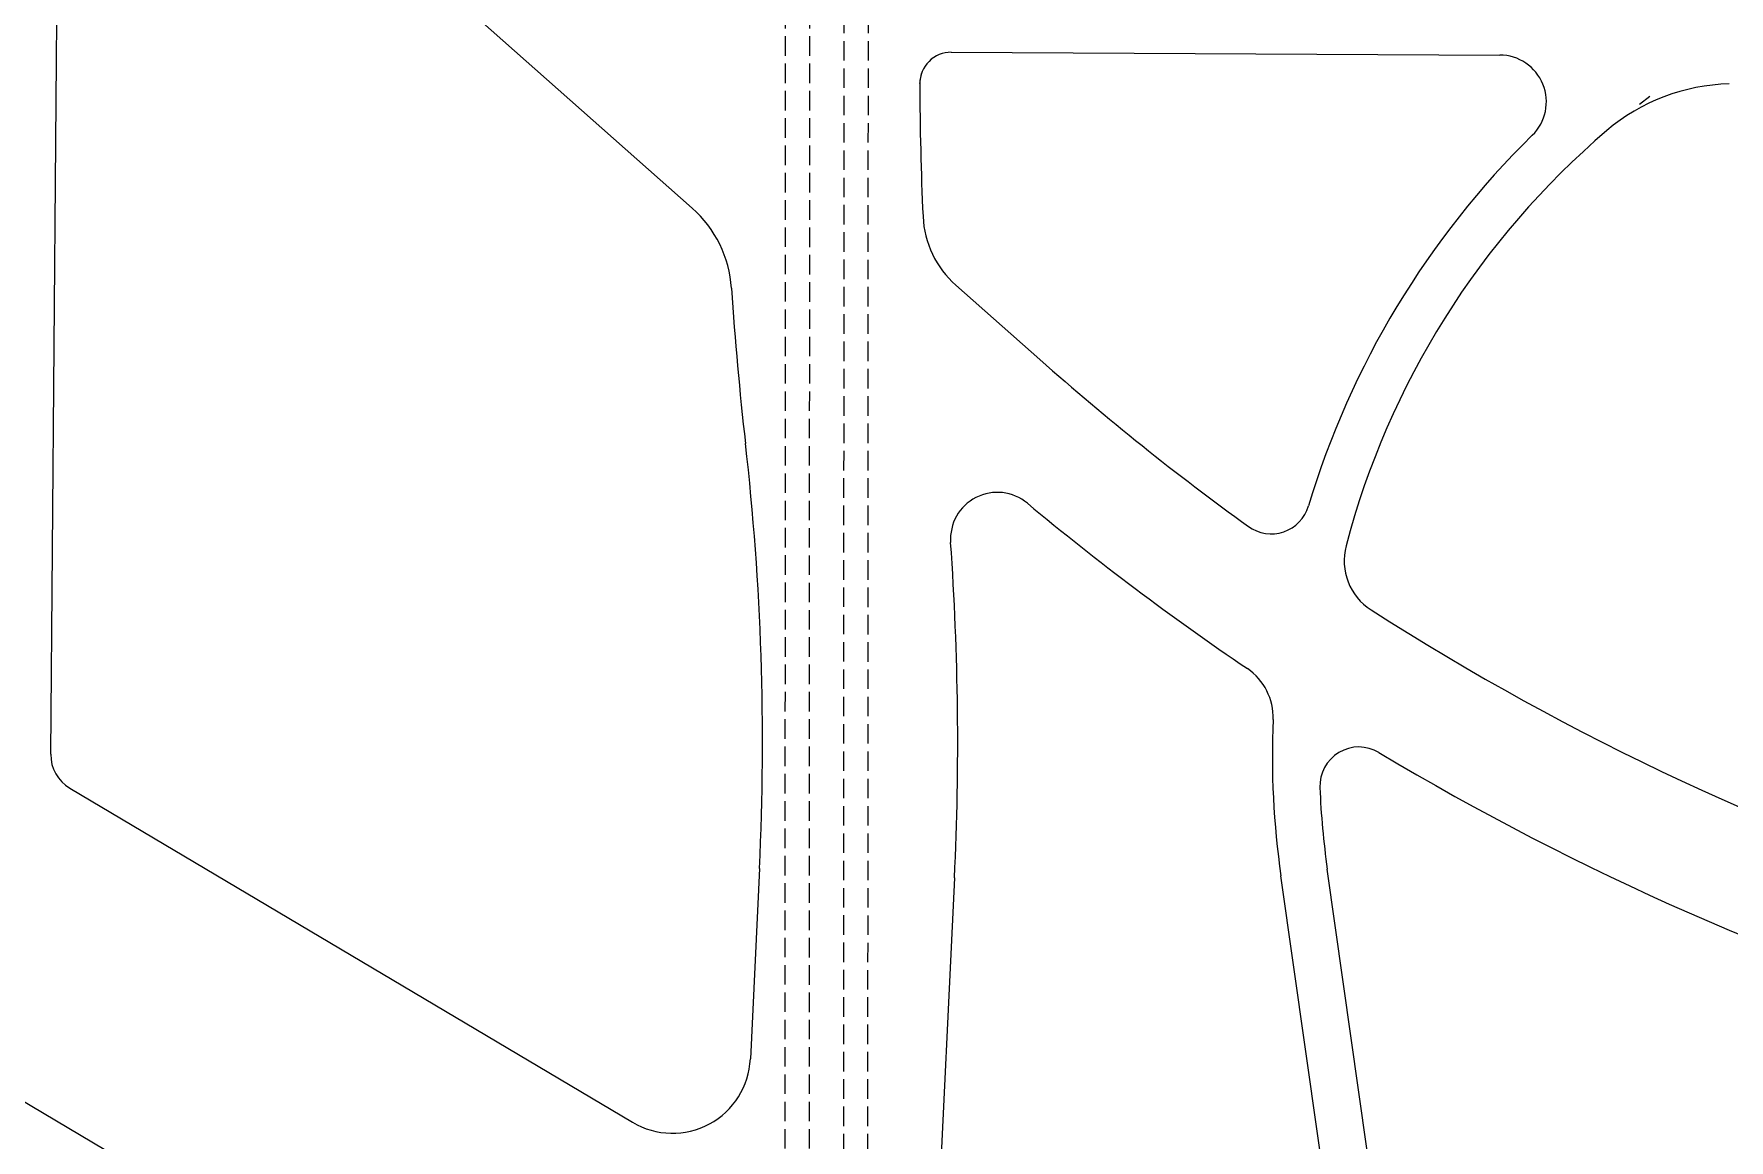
# Model space of a CAD drawing. Extents: x 0 to 531375, y 0 to 4335249.
# Drawn here: x 497770.4 to 498204.6, y 4326024.3 to 4326307.7 of the extents above; entities that cross this region are included whole.
import ezdxf

# ---------------------------------------------------------------- set-up
doc = ezdxf.new("R2010")
doc.units = 0
doc.linetypes.add('CONTINOUS', pattern=[0])
doc.linetypes.add('DASH', pattern=[0.35, 0.25, -0.1])
doc.layers.get('0').update_dxf_attribs({"lineweight": 15})
for name, color, linetype, lineweight in [('DL', 7, 'Continuous', 15), ('KUAISULUBX', 7, 'Continuous', 15), ('ZHILUBX', 7, 'Continuous', 15), ('ZHUCIBX', 7, 'Continuous', 15), ('地铁', 4, 'Continuous', 15)]:
    doc.layers.add(name, color=color, linetype=linetype, lineweight=lineweight)

# ---------------------------------------------------------------- blocks, each defined once
blk = doc.blocks.new('天津2000地铁')
at = {"layer": '地铁', "linetype": 'DASH', "ltscale": 20}
for p, q in [((-40.62, -1278.19), (-40.47, -915.21)), ((-34.42, -1278.2), (-34.27, -915.21)), ((-25.63, -1307.43), (-25.47, -915.22)), ((-19.43, -1307.44), (-19.27, -915.22))]:
    blk.add_line(p, q, dxfattribs=at)

msp = doc.modelspace()

# ---------------------------------------------------------------- linework, layer by layer
at = {"color": 7}
for points in [[(497793.469, 4326391.99295), (497939.00839, 4326263.03883)], [(497774.66971, 4326123.12681), (497776.83759, 4326384.59119)], [(498005.32665, 4326302.98296), (498145.82301, 4326302.27253)], [(497997.2862, 4326294.96752), (497997.70376, 4326297.53389)], [(498006.49646, 4326243.32353), (498028.04259, 4326224.23275)], [(497656.45305, 4326100.33745), (497797.86875, 4326016.33999)], [(497956.22209, 4326093.84629), (497953.88952, 4326045.07288)], [(498111.92036, 4325935.95065), (498089.77821, 4326091.98665)], [(498126.06759, 4325921.66636), (498101.65919, 4326093.67263)], [(498006.16507, 4326091.45779), (498001.83648, 4326000.9482)]]:
    msp.add_lwpolyline(points, dxfattribs=at)
for points in [[(498005.32665, 4326302.98296, 0.416264848), (497997.2862, 4326294.96752)], [(498154.16306, 4326281.70365, 0.669937715), (498145.82301, 4326302.27253)], [(497997.2862, 4326294.96752, 0.010998088), (497998.10214, 4326260.8873)], [(498204.57266, 4326294.86779, 0.17261759), (498173.25194, 4326282.91316)], [(498154.16306, 4326281.70365, 0.126915962), (498096.86841, 4326186.73291)], [(498173.25194, 4326282.91316, 0.153032449), (498106.46769, 4326176.53323)], [(497949.04905, 4326242.54579, 0.197596534), (497939.00839, 4326263.03883)], [(497998.10214, 4326260.8873, 0.202661539), (498006.49646, 4326243.32353)], [(497949.04905, 4326242.54579, 0.01210581), (497952.62409, 4326202.76275)], [(498028.04259, 4326224.23275, 0.024977305), (498081.43468, 4326181.48711)], [(497956.22209, 4326093.84629, 0.040427348), (497952.62409, 4326202.76275)], [(498024.82424, 4326187.45389, 0.660866036), (498005.1761, 4326177.38291)], [(498024.82424, 4326187.45389, 0.024673396), (498081.18069, 4326145.05754)], [(498081.43468, 4326181.48711, 0.51604585), (498096.86841, 4326186.73291)], [(498006.16507, 4326091.45779, 0.029657339), (498005.1761, 4326177.38291)], [(498106.46769, 4326176.53323, 0.325315216), (498112.88573, 4326160.09047)], [(498112.88573, 4326160.09047, 0.133133289), (498454.7849, 4326052.4854)], [(498087.75331, 4326132.0416, 0.259369829), (498081.18069, 4326145.05754)], [(498087.75331, 4326132.0416, 0.045257174), (498089.77823, 4326091.98649)], [(497774.66971, 4326123.12681, 0.266854094), (497779.56255, 4326114.4462)], [(498114.88293, 4326123.56599, 0.596534801), (498099.75238, 4326114.57797)], [(498114.88293, 4326123.56599, 0.125630679), (498453.85802, 4326022.49845)], [(498099.75238, 4326114.57797, 0.025006439), (498101.65922, 4326093.67245)], [(497923.69868, 4326028.83287, 0.565606971), (497953.88952, 4326045.07288)]]:
    msp.add_lwpolyline(points, format="xyb", dxfattribs=at)
at = {"layer": 'DL', "color": 7}
for points in [[(497793.469, 4326391.99295), (497939.00839, 4326263.03883)], [(497774.66971, 4326123.12681), (497776.83759, 4326384.59119)], [(498005.32665, 4326302.98296), (498145.82301, 4326302.27253)], [(498006.49646, 4326243.32353), (498028.04259, 4326224.23275)], [(497779.56255, 4326114.4462), (497923.69868, 4326028.83287)], [(497656.45305, 4326100.33745), (497797.86875, 4326016.33999)], [(497956.22209, 4326093.84629), (497953.88952, 4326045.07288)], [(498111.92036, 4325935.95065), (498089.77821, 4326091.98665)], [(498126.06759, 4325921.66636), (498101.65919, 4326093.67263)], [(498006.16507, 4326091.45779), (498001.83648, 4326000.9482)]]:
    msp.add_lwpolyline(points, dxfattribs=at)
for points in [[(498005.32665, 4326302.98296, 0.416264848), (497997.2862, 4326294.96752)], [(498154.16306, 4326281.70365, 0.669937715), (498145.82301, 4326302.27253)], [(497997.2862, 4326294.96752, 0.010998088), (497998.10214, 4326260.8873)], [(498204.57266, 4326294.86779, 0.17261759), (498173.25194, 4326282.91316)], [(498154.16306, 4326281.70365, 0.126915962), (498096.86841, 4326186.73291)], [(498173.25194, 4326282.91316, 0.153032449), (498106.46769, 4326176.53323)], [(497949.04905, 4326242.54579, 0.197596534), (497939.00839, 4326263.03883)], [(497998.10214, 4326260.8873, 0.202661539), (498006.49646, 4326243.32353)], [(497949.04905, 4326242.54579, 0.01210581), (497952.62409, 4326202.76275)], [(498028.04259, 4326224.23275, 0.024977305), (498081.43468, 4326181.48711)], [(497956.22209, 4326093.84629, 0.040427348), (497952.62409, 4326202.76275)], [(498024.82424, 4326187.45389, 0.660866036), (498005.1761, 4326177.38291)], [(498024.82424, 4326187.45389, 0.024673396), (498081.18069, 4326145.05754)], [(498081.43468, 4326181.48711, 0.51604585), (498096.86841, 4326186.73291)], [(498006.16507, 4326091.45779, 0.029657339), (498005.1761, 4326177.38291)], [(498106.46769, 4326176.53323, 0.325315216), (498112.88573, 4326160.09047)], [(498112.88573, 4326160.09047, 0.133133289), (498454.7849, 4326052.4854)], [(498087.75331, 4326132.0416, 0.259369829), (498081.18069, 4326145.05754)], [(498087.75331, 4326132.0416, 0.045257174), (498089.77823, 4326091.98649)], [(497774.66971, 4326123.12681, 0.266854094), (497779.56255, 4326114.4462)], [(498114.88293, 4326123.56599, 0.596534801), (498099.75238, 4326114.57797)], [(498114.88293, 4326123.56599, 0.125630679), (498453.85802, 4326022.49845)], [(498099.75238, 4326114.57797, 0.025006439), (498101.65922, 4326093.67245)], [(497923.69868, 4326028.83287, 0.565606971), (497953.88952, 4326045.07288)]]:
    msp.add_lwpolyline(points, format="xyb", dxfattribs=at)
at = {"layer": 'KUAISULUBX', "color": 7}
for points in [[(497779.56255, 4326114.4462), (497923.69868, 4326028.83287)], [(497656.45305, 4326100.33745), (497797.86875, 4326016.33999)]]:
    msp.add_lwpolyline(points, dxfattribs=at)
at = {"layer": 'ZHILUBX', "color": 7, "linetype": 'CONTINOUS', "ltscale": 20}
for points in [[(498087.75331, 4326132.0416, 0.045257174), (498089.77823, 4326091.98649)], [(498099.75238, 4326114.57797, 0.025006439), (498101.65922, 4326093.67245)]]:
    msp.add_lwpolyline(points, format="xyb", dxfattribs=at)
for points in [[(498111.92036, 4325935.95065), (498089.77821, 4326091.98665)], [(498126.06759, 4325921.66636), (498101.65919, 4326093.67263)]]:
    msp.add_lwpolyline(points, dxfattribs=at)
at = {"layer": 'ZHUCIBX', "color": 7}
for points in [[(497793.469, 4326391.99295), (497939.00839, 4326263.03883)], [(498005.32665, 4326302.98296), (498145.82301, 4326302.27253)], [(498181.61462, 4326289.68759), (498184.2877, 4326291.74183)], [(498006.49646, 4326243.32353), (498028.04259, 4326224.23275)], [(497956.22209, 4326093.84629), (497953.88952, 4326045.07288)], [(498006.16507, 4326091.45779), (498001.83648, 4326000.9482)]]:
    msp.add_lwpolyline(points, dxfattribs=at)
for points in [[(498005.32665, 4326302.98296, 0.416264848), (497997.2862, 4326294.96752)], [(498154.16306, 4326281.70365, 0.669937715), (498145.82301, 4326302.27253)], [(497997.2862, 4326294.96752, 0.010998088), (497998.10214, 4326260.8873)], [(498204.57266, 4326294.86779, 0.17261759), (498173.25194, 4326282.91316)], [(498154.16306, 4326281.70365, 0.126915962), (498096.86841, 4326186.73291)], [(498173.25194, 4326282.91316, 0.153032449), (498106.46769, 4326176.53323)], [(497949.04905, 4326242.54579, 0.197596534), (497939.00839, 4326263.03883)], [(497998.10214, 4326260.8873, 0.202661539), (498006.49646, 4326243.32353)], [(497949.04905, 4326242.54579, 0.01210581), (497952.62409, 4326202.76275)], [(498028.04259, 4326224.23275, 0.024977305), (498081.43468, 4326181.48711)], [(497956.22209, 4326093.84629, 0.040427348), (497952.62409, 4326202.76275)], [(498024.82424, 4326187.45389, 0.660866036), (498005.1761, 4326177.38291)], [(498024.82424, 4326187.45389, 0.024673396), (498081.18069, 4326145.05754)], [(498081.43468, 4326181.48711, 0.51604585), (498096.86841, 4326186.73291)], [(498006.16507, 4326091.45779, 0.029657339), (498005.1761, 4326177.38291)], [(498106.46769, 4326176.53323, 0.325315216), (498112.88573, 4326160.09047)], [(498112.88573, 4326160.09047, 0.133133289), (498454.7849, 4326052.4854)], [(498087.75331, 4326132.0416, 0.259369829), (498081.18069, 4326145.05754)], [(498114.88293, 4326123.56599, 0.596534801), (498099.75238, 4326114.57797)], [(498114.88293, 4326123.56599, 0.125630679), (498453.85802, 4326022.49845)], [(497923.69868, 4326028.83287, 0.565606971), (497953.88952, 4326045.07288)]]:
    msp.add_lwpolyline(points, format="xyb", dxfattribs=at)

# ---------------------------------------------------------------- block references
at = {"layer": '地铁', "color": 1}
msp.add_blockref('天津2000地铁', (498003.38431, 4327237.28522), dxfattribs=at)

doc.saveas('drawing.dxf')
